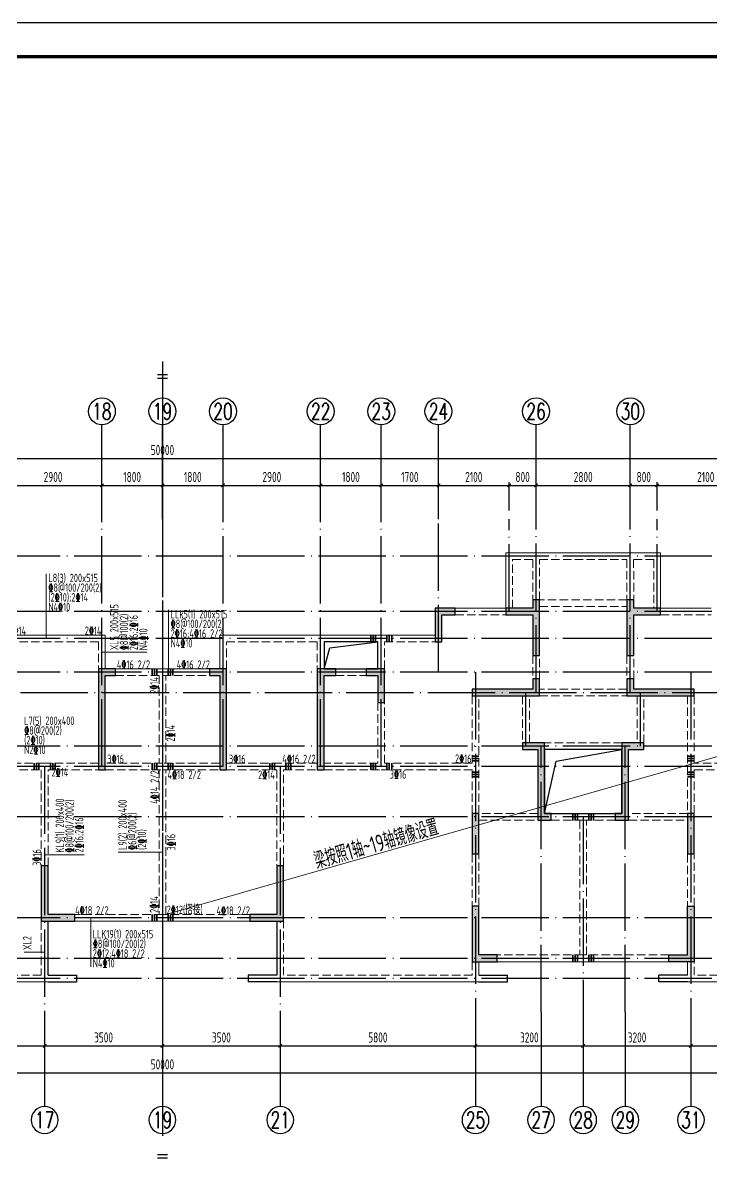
# Model space of a CAD drawing. Extents: x -1712635 to -854203, y -534641 to -21985.
# Drawn here: x -1111029 to -1090583, y -302136 to -268117 of the extents above; entities that cross this region are included whole.
import ezdxf
from ezdxf.enums import TextEntityAlignment as Align

# ---------------------------------------------------------------- set-up
doc = ezdxf.new("R2010")
doc.units = 0
doc.header["$LTSCALE"] = 1000
for name, pattern in [('CENTER', [8, 5, -1, 1, -1]), ('DASH', [0.35, 0.25, -0.1]), ('DOTE', [2.42, 2, -0.2, 0.02, -0.2])]:
    doc.linetypes.add(name, pattern=pattern)
doc.layers.get('0').update_dxf_attribs({"linetype": 'CONTINUOUS'})
doc.layers.get('Defpoints').update_dxf_attribs({"linetype": 'CONTINUOUS'})
for name, color, linetype in [('-TK', 7, 'CONTINUOUS'), ('A-AXIS', 1, 'CONTINUOUS'), ('A-DOTE', 10, 'DOTE'), ('AXIS_NUM', 7, 'CONTINUOUS'), ('BEAM_CON', 4, 'CONTINUOUS'), ('S-D洞口', 4, 'CONTINUOUS'), ('S-L主梁线', 4, 'DASH'), ('S-L梁编号', 6, 'CONTINUOUS'), ('S-L梁配筋', 7, 'CONTINUOUS'), ('S-Q墙填充', 252, 'CONTINUOUS'), ('S-Q墙实线', 6, 'CONTINUOUS'), ('S-Y一般标注', 3, 'CONTINUOUS'), ('THIN', 7, 'CONTINUOUS')]:
    doc.layers.add(name, color=color, linetype=linetype)
doc.layers.add('梁附加箍筋', color=1, linetype='CONTINUOUS', lineweight=35)
doc.styles.add('TSSD_Axis', font='complex.shx', dxfattribs={"width": 0.7, "bigfont": 'hztxt.shx'})
doc.styles.add('TSSD_DIMENSION', font='Tssdeng.shx', dxfattribs={"width": 0.7, "bigfont": 'tssdchn.shx'})
doc.styles.add('TSSD_REIN', font='tssdeng.shx', dxfattribs={"width": 0.7, "height": 300, "bigfont": 'tssdchn.shx'})
doc.dimstyles.new('TSSD_100_100', dxfattribs={"dimtxt": 300, "dimasz": 100, "dimexe": 100, "dimexo": 250, "dimgap": 100, "dimtad": 1, "dimdec": 0, "dimzin": 0, "dimdsep": 46, "dimtxsty": 'TSSD_DIMENSION', "dimblk": 'ARCHTICK', "dimcen": 0, "dimdle": 100, "dimclrt": 7, "dimadec": 0, "dimazin": 0, "dimtfac": 1, "dimtdec": 0, "dimtix": 1, "dimtmove": 2, "dimatfit": 3, "dimldrblk": 'ARCHTICK', "dimfxl": 0, "dimtolj": 1, "dimtzin": 0, "dimarcsym": 0})

# ---------------------------------------------------------------- blocks, each defined once
blk = doc.blocks.new('A1')
blk.add_lwpolyline([(0, 59400), (0, 0), (84100, 0), (84100, 59400)], close=True)
at = {"const_width": 100}
blk.add_lwpolyline([(2500, 58400), (2500, 1000), (83100, 1000), (83100, 58400)], close=True, dxfattribs=at)
blk = doc.blocks.new('ts_axno')
at = {"color": 0, "linetype": 'ByBlock', "lineweight": -2}
blk.add_circle((0, 0), 0.5, dxfattribs=at)
at = {"color": 0, "linetype": 'ByBlock', "lineweight": -2, "style": 'TSSD_Axis', "width": 0.7}
blk.add_attdef('A', text='', height=0.6, dxfattribs=at).set_placement((0, 0), align=Align.MIDDLE_CENTER)
blk = doc.blocks.new('_ArchTick')
at = {"color": 0, "const_width": 0.35}
blk.add_lwpolyline([(-0.5, -0.5), (0.5, 0.5)], dxfattribs=at)
blk = doc.blocks.new('*D126')
at = {"layer": 'Defpoints', "color": 0}
for p in [(27800, 19250), (24900, 18250), (27800, 18250)]:
    blk.add_point(p, dxfattribs=at)
at = {"layer": 'S-Y一般标注', "color": 0, "lineweight": -2}
for p, q in [((24800, 19250), (27900, 19250)), ((24900, 18500), (24900, 19350)), ((27800, 18500), (27800, 19350))]:
    blk.add_line(p, q, dxfattribs=at)
at = {"layer": 'S-Y一般标注', "color": 0, "lineweight": -2, "xscale": 100, "yscale": 100, "zscale": 100, "rotation": 180}
blk.add_blockref('_ArchTick', (24900, 19250), dxfattribs=at)
at = {"layer": 'S-Y一般标注', "color": 0, "lineweight": -2, "xscale": 100, "yscale": 100, "zscale": 100}
blk.add_blockref('_ArchTick', (27800, 19250), dxfattribs=at)
at = {"layer": 'S-Y一般标注', "color": 7, "insert": (26350, 19500), "char_height": 300, "attachment_point": 5, "style": 'TSSD_DIMENSION'}
blk.add_mtext('\\A1;2900', dxfattribs=at)
blk = doc.blocks.new('*D127')
at = {"layer": 'Defpoints', "color": 0}
for p in [(29600, 19250), (27800, 18250), (29600, 18250)]:
    blk.add_point(p, dxfattribs=at)
at = {"layer": 'S-Y一般标注', "color": 0, "lineweight": -2}
for p, q in [((27700, 19250), (29700, 19250)), ((27800, 18500), (27800, 19350)), ((29600, 18500), (29600, 19350))]:
    blk.add_line(p, q, dxfattribs=at)
at = {"layer": 'S-Y一般标注', "color": 0, "lineweight": -2, "xscale": 100, "yscale": 100, "zscale": 100, "rotation": 180}
blk.add_blockref('_ArchTick', (27800, 19250), dxfattribs=at)
at = {"layer": 'S-Y一般标注', "color": 0, "lineweight": -2, "xscale": 100, "yscale": 100, "zscale": 100}
blk.add_blockref('_ArchTick', (29600, 19250), dxfattribs=at)
at = {"layer": 'S-Y一般标注', "color": 7, "insert": (28700, 19500), "char_height": 300, "attachment_point": 5, "style": 'TSSD_DIMENSION'}
blk.add_mtext('\\A1;1800', dxfattribs=at)
blk = doc.blocks.new('*D128')
at = {"layer": 'Defpoints', "color": 0}
for p in [(31400, 19250), (29600, 18250), (31400, 18250)]:
    blk.add_point(p, dxfattribs=at)
at = {"layer": 'S-Y一般标注', "color": 0, "lineweight": -2}
for p, q in [((29500, 19250), (31500, 19250)), ((29600, 18500), (29600, 19350)), ((31400, 18500), (31400, 19350))]:
    blk.add_line(p, q, dxfattribs=at)
at = {"layer": 'S-Y一般标注', "color": 0, "lineweight": -2, "xscale": 100, "yscale": 100, "zscale": 100, "rotation": 180}
blk.add_blockref('_ArchTick', (29600, 19250), dxfattribs=at)
at = {"layer": 'S-Y一般标注', "color": 0, "lineweight": -2, "xscale": 100, "yscale": 100, "zscale": 100}
blk.add_blockref('_ArchTick', (31400, 19250), dxfattribs=at)
at = {"layer": 'S-Y一般标注', "color": 7, "insert": (30500, 19500), "char_height": 300, "attachment_point": 5, "style": 'TSSD_DIMENSION'}
blk.add_mtext('\\A1;1800', dxfattribs=at)
blk = doc.blocks.new('*D129')
at = {"layer": 'Defpoints', "color": 0}
for p in [(34300, 19250), (31400, 18250), (34300, 18250)]:
    blk.add_point(p, dxfattribs=at)
at = {"layer": 'S-Y一般标注', "color": 0, "lineweight": -2}
for p, q in [((31300, 19250), (34400, 19250)), ((31400, 18500), (31400, 19350)), ((34300, 18500), (34300, 19350))]:
    blk.add_line(p, q, dxfattribs=at)
at = {"layer": 'S-Y一般标注', "color": 0, "lineweight": -2, "xscale": 100, "yscale": 100, "zscale": 100, "rotation": 180}
blk.add_blockref('_ArchTick', (31400, 19250), dxfattribs=at)
at = {"layer": 'S-Y一般标注', "color": 0, "lineweight": -2, "xscale": 100, "yscale": 100, "zscale": 100}
blk.add_blockref('_ArchTick', (34300, 19250), dxfattribs=at)
at = {"layer": 'S-Y一般标注', "color": 7, "insert": (32850, 19500), "char_height": 300, "attachment_point": 5, "style": 'TSSD_DIMENSION'}
blk.add_mtext('\\A1;2900', dxfattribs=at)
blk = doc.blocks.new('*D130')
at = {"layer": 'Defpoints', "color": 0}
for p in [(36100, 19250), (34300, 18250), (36100, 18250)]:
    blk.add_point(p, dxfattribs=at)
at = {"layer": 'S-Y一般标注', "color": 0, "lineweight": -2}
for p, q in [((34200, 19250), (36200, 19250)), ((34300, 18500), (34300, 19350)), ((36100, 18500), (36100, 19350))]:
    blk.add_line(p, q, dxfattribs=at)
at = {"layer": 'S-Y一般标注', "color": 0, "lineweight": -2, "xscale": 100, "yscale": 100, "zscale": 100, "rotation": 180}
blk.add_blockref('_ArchTick', (34300, 19250), dxfattribs=at)
at = {"layer": 'S-Y一般标注', "color": 0, "lineweight": -2, "xscale": 100, "yscale": 100, "zscale": 100}
blk.add_blockref('_ArchTick', (36100, 19250), dxfattribs=at)
at = {"layer": 'S-Y一般标注', "color": 7, "insert": (35200, 19500), "char_height": 300, "attachment_point": 5, "style": 'TSSD_DIMENSION'}
blk.add_mtext('\\A1;1800', dxfattribs=at)
blk = doc.blocks.new('*D131')
at = {"layer": 'Defpoints', "color": 0}
for p in [(37800, 19250), (36100, 18250), (37800, 18250)]:
    blk.add_point(p, dxfattribs=at)
at = {"layer": 'S-Y一般标注', "color": 0, "lineweight": -2}
for p, q in [((36000, 19250), (37900, 19250)), ((36100, 18500), (36100, 19350)), ((37800, 18500), (37800, 19350))]:
    blk.add_line(p, q, dxfattribs=at)
at = {"layer": 'S-Y一般标注', "color": 0, "lineweight": -2, "xscale": 100, "yscale": 100, "zscale": 100, "rotation": 180}
blk.add_blockref('_ArchTick', (36100, 19250), dxfattribs=at)
at = {"layer": 'S-Y一般标注', "color": 0, "lineweight": -2, "xscale": 100, "yscale": 100, "zscale": 100}
blk.add_blockref('_ArchTick', (37800, 19250), dxfattribs=at)
at = {"layer": 'S-Y一般标注', "color": 7, "insert": (36950, 19500), "char_height": 300, "attachment_point": 5, "style": 'TSSD_DIMENSION'}
blk.add_mtext('\\A1;1700', dxfattribs=at)
blk = doc.blocks.new('*D132')
at = {"layer": 'Defpoints', "color": 0}
for p in [(40700, 19250), (39900, 18250), (40700, 18250)]:
    blk.add_point(p, dxfattribs=at)
at = {"layer": 'S-Y一般标注', "color": 0, "lineweight": -2}
for p, q in [((39800, 19250), (40800, 19250)), ((39900, 18500), (39900, 19350)), ((40700, 18500), (40700, 19350))]:
    blk.add_line(p, q, dxfattribs=at)
at = {"layer": 'S-Y一般标注', "color": 0, "lineweight": -2, "xscale": 100, "yscale": 100, "zscale": 100, "rotation": 180}
blk.add_blockref('_ArchTick', (39900, 19250), dxfattribs=at)
at = {"layer": 'S-Y一般标注', "color": 0, "lineweight": -2, "xscale": 100, "yscale": 100, "zscale": 100}
blk.add_blockref('_ArchTick', (40700, 19250), dxfattribs=at)
at = {"layer": 'S-Y一般标注', "color": 7, "insert": (40300, 19500), "char_height": 300, "attachment_point": 5, "style": 'TSSD_DIMENSION'}
blk.add_mtext('\\A1;800', dxfattribs=at)
blk = doc.blocks.new('*D133')
at = {"layer": 'Defpoints', "color": 0}
for p in [(43500, 19250), (40700, 18250), (43500, 18250)]:
    blk.add_point(p, dxfattribs=at)
at = {"layer": 'S-Y一般标注', "color": 0, "lineweight": -2}
for p, q in [((40600, 19250), (43600, 19250)), ((40700, 18500), (40700, 19350)), ((43500, 18500), (43500, 19350))]:
    blk.add_line(p, q, dxfattribs=at)
at = {"layer": 'S-Y一般标注', "color": 0, "lineweight": -2, "xscale": 100, "yscale": 100, "zscale": 100, "rotation": 180}
blk.add_blockref('_ArchTick', (40700, 19250), dxfattribs=at)
at = {"layer": 'S-Y一般标注', "color": 0, "lineweight": -2, "xscale": 100, "yscale": 100, "zscale": 100}
blk.add_blockref('_ArchTick', (43500, 19250), dxfattribs=at)
at = {"layer": 'S-Y一般标注', "color": 7, "insert": (42100, 19500), "char_height": 300, "attachment_point": 5, "style": 'TSSD_DIMENSION'}
blk.add_mtext('\\A1;2800', dxfattribs=at)
blk = doc.blocks.new('*D134')
at = {"layer": 'Defpoints', "color": 0}
for p in [(46400, 19250), (44300, 18250), (46400, 18250)]:
    blk.add_point(p, dxfattribs=at)
at = {"layer": 'S-Y一般标注', "color": 0, "lineweight": -2}
for p, q in [((44200, 19250), (46500, 19250)), ((44300, 18500), (44300, 19350)), ((46400, 18500), (46400, 19350))]:
    blk.add_line(p, q, dxfattribs=at)
at = {"layer": 'S-Y一般标注', "color": 0, "lineweight": -2, "xscale": 100, "yscale": 100, "zscale": 100, "rotation": 180}
blk.add_blockref('_ArchTick', (44300, 19250), dxfattribs=at)
at = {"layer": 'S-Y一般标注', "color": 0, "lineweight": -2, "xscale": 100, "yscale": 100, "zscale": 100}
blk.add_blockref('_ArchTick', (46400, 19250), dxfattribs=at)
at = {"layer": 'S-Y一般标注', "color": 7, "insert": (45742, 19500), "char_height": 300, "attachment_point": 5, "style": 'TSSD_DIMENSION'}
blk.add_mtext('\\A1;2100', dxfattribs=at)
blk = doc.blocks.new('*D139')
at = {"layer": 'Defpoints', "color": 0}
for p in [(54600, 20050), (4600, 18250), (54600, 18250)]:
    blk.add_point(p, dxfattribs=at)
at = {"layer": 'S-Y一般标注', "color": 0, "lineweight": -2}
for p, q in [((4600, 18500), (4600, 20150)), ((54600, 18500), (54600, 20150)), ((4500, 20050), (54700, 20050))]:
    blk.add_line(p, q, dxfattribs=at)
at = {"layer": 'S-Y一般标注', "color": 0, "lineweight": -2, "xscale": 100, "yscale": 100, "zscale": 100, "rotation": 180}
blk.add_blockref('_ArchTick', (4600, 20050), dxfattribs=at)
at = {"layer": 'S-Y一般标注', "color": 0, "lineweight": -2, "xscale": 100, "yscale": 100, "zscale": 100}
blk.add_blockref('_ArchTick', (54600, 20050), dxfattribs=at)
at = {"layer": 'S-Y一般标注', "color": 7, "insert": (29600, 20300), "char_height": 300, "attachment_point": 5, "style": 'TSSD_DIMENSION'}
blk.add_mtext('\\A1;50000', dxfattribs=at)
blk = doc.blocks.new('*D152')
at = {"layer": 'Defpoints', "color": 0}
for p in [(39900, 19250), (37800, 18250), (39900, 18250)]:
    blk.add_point(p, dxfattribs=at)
at = {"layer": 'S-Y一般标注', "color": 0, "lineweight": -2}
for p, q in [((37700, 19250), (40000, 19250)), ((37800, 18500), (37800, 19350)), ((39900, 18500), (39900, 19350))]:
    blk.add_line(p, q, dxfattribs=at)
at = {"layer": 'S-Y一般标注', "color": 0, "lineweight": -2, "xscale": 100, "yscale": 100, "zscale": 100, "rotation": 180}
blk.add_blockref('_ArchTick', (37800, 19250), dxfattribs=at)
at = {"layer": 'S-Y一般标注', "color": 0, "lineweight": -2, "xscale": 100, "yscale": 100, "zscale": 100}
blk.add_blockref('_ArchTick', (39900, 19250), dxfattribs=at)
at = {"layer": 'S-Y一般标注', "color": 7, "insert": (38850, 19500), "char_height": 300, "attachment_point": 5, "style": 'TSSD_DIMENSION'}
blk.add_mtext('\\A1;2100', dxfattribs=at)
blk = doc.blocks.new('*D153')
at = {"layer": 'Defpoints', "color": 0}
for p in [(44300, 19250), (43500, 18250), (44300, 18250)]:
    blk.add_point(p, dxfattribs=at)
at = {"layer": 'S-Y一般标注', "color": 0, "lineweight": -2}
for p, q in [((43400, 19250), (44400, 19250)), ((43500, 18500), (43500, 19350)), ((44300, 18500), (44300, 19350))]:
    blk.add_line(p, q, dxfattribs=at)
at = {"layer": 'S-Y一般标注', "color": 0, "lineweight": -2, "xscale": 100, "yscale": 100, "zscale": 100, "rotation": 180}
blk.add_blockref('_ArchTick', (43500, 19250), dxfattribs=at)
at = {"layer": 'S-Y一般标注', "color": 0, "lineweight": -2, "xscale": 100, "yscale": 100, "zscale": 100}
blk.add_blockref('_ArchTick', (44300, 19250), dxfattribs=at)
at = {"layer": 'S-Y一般标注', "color": 7, "insert": (43900, 19500), "char_height": 300, "attachment_point": 5, "style": 'TSSD_DIMENSION'}
blk.add_mtext('\\A1;800', dxfattribs=at)
blk = doc.blocks.new('*D156')
at = {"layer": 'Defpoints', "color": 0}
for p in [(20300, 3600), (26100, 3600), (26100, 2600)]:
    blk.add_point(p, dxfattribs=at)
at = {"layer": 'S-Y一般标注', "color": 0, "lineweight": -2}
for p, q in [((20300, 3350), (20300, 2500)), ((26100, 3350), (26100, 2500)), ((20200, 2600), (26200, 2600))]:
    blk.add_line(p, q, dxfattribs=at)
at = {"layer": 'S-Y一般标注', "color": 0, "lineweight": -2, "xscale": 100, "yscale": 100, "zscale": 100, "rotation": 180}
blk.add_blockref('_ArchTick', (20300, 2600), dxfattribs=at)
at = {"layer": 'S-Y一般标注', "color": 0, "lineweight": -2, "xscale": 100, "yscale": 100, "zscale": 100}
blk.add_blockref('_ArchTick', (26100, 2600), dxfattribs=at)
at = {"layer": 'S-Y一般标注', "color": 7, "insert": (23200, 2850), "char_height": 300, "attachment_point": 5, "style": 'TSSD_DIMENSION'}
blk.add_mtext('\\A1;5800', dxfattribs=at)
blk = doc.blocks.new('*D157')
at = {"layer": 'Defpoints', "color": 0}
for p in [(26100, 3600), (29600, 3600), (29600, 2600)]:
    blk.add_point(p, dxfattribs=at)
at = {"layer": 'S-Y一般标注', "color": 0, "lineweight": -2}
for p, q in [((26100, 3350), (26100, 2500)), ((29600, 3350), (29600, 2500)), ((26000, 2600), (29700, 2600))]:
    blk.add_line(p, q, dxfattribs=at)
at = {"layer": 'S-Y一般标注', "color": 0, "lineweight": -2, "xscale": 100, "yscale": 100, "zscale": 100, "rotation": 180}
blk.add_blockref('_ArchTick', (26100, 2600), dxfattribs=at)
at = {"layer": 'S-Y一般标注', "color": 0, "lineweight": -2, "xscale": 100, "yscale": 100, "zscale": 100}
blk.add_blockref('_ArchTick', (29600, 2600), dxfattribs=at)
at = {"layer": 'S-Y一般标注', "color": 7, "insert": (27850, 2850), "char_height": 300, "attachment_point": 5, "style": 'TSSD_DIMENSION'}
blk.add_mtext('\\A1;3500', dxfattribs=at)
blk = doc.blocks.new('*D158')
at = {"layer": 'Defpoints', "color": 0}
for p in [(33100, 3600), (38900, 3600), (38900, 2600)]:
    blk.add_point(p, dxfattribs=at)
at = {"layer": 'S-Y一般标注', "color": 0, "lineweight": -2}
for p, q in [((33100, 3350), (33100, 2500)), ((38900, 3350), (38900, 2500)), ((33000, 2600), (39000, 2600))]:
    blk.add_line(p, q, dxfattribs=at)
at = {"layer": 'S-Y一般标注', "color": 0, "lineweight": -2, "xscale": 100, "yscale": 100, "zscale": 100, "rotation": 180}
blk.add_blockref('_ArchTick', (33100, 2600), dxfattribs=at)
at = {"layer": 'S-Y一般标注', "color": 0, "lineweight": -2, "xscale": 100, "yscale": 100, "zscale": 100}
blk.add_blockref('_ArchTick', (38900, 2600), dxfattribs=at)
at = {"layer": 'S-Y一般标注', "color": 7, "insert": (36000, 2850), "char_height": 300, "attachment_point": 5, "style": 'TSSD_DIMENSION'}
blk.add_mtext('\\A1;5800', dxfattribs=at)
blk = doc.blocks.new('*D159')
at = {"layer": 'Defpoints', "color": 0}
for p in [(42100, 3600), (45300, 3600), (45300, 2600)]:
    blk.add_point(p, dxfattribs=at)
at = {"layer": 'S-Y一般标注', "color": 0, "lineweight": -2}
for p, q in [((42100, 3350), (42100, 2500)), ((45300, 3350), (45300, 2500)), ((42000, 2600), (45400, 2600))]:
    blk.add_line(p, q, dxfattribs=at)
at = {"layer": 'S-Y一般标注', "color": 0, "lineweight": -2, "xscale": 100, "yscale": 100, "zscale": 100, "rotation": 180}
blk.add_blockref('_ArchTick', (42100, 2600), dxfattribs=at)
at = {"layer": 'S-Y一般标注', "color": 0, "lineweight": -2, "xscale": 100, "yscale": 100, "zscale": 100}
blk.add_blockref('_ArchTick', (45300, 2600), dxfattribs=at)
at = {"layer": 'S-Y一般标注', "color": 7, "insert": (43700, 2850), "char_height": 300, "attachment_point": 5, "style": 'TSSD_DIMENSION'}
blk.add_mtext('\\A1;3200', dxfattribs=at)
blk = doc.blocks.new('*D160')
at = {"layer": 'Defpoints', "color": 0}
for p in [(45300, 3600), (51100, 3600), (51100, 2600)]:
    blk.add_point(p, dxfattribs=at)
at = {"layer": 'S-Y一般标注', "color": 0, "lineweight": -2}
for p, q in [((45300, 3350), (45300, 2500)), ((51100, 3350), (51100, 2500)), ((45200, 2600), (51200, 2600))]:
    blk.add_line(p, q, dxfattribs=at)
at = {"layer": 'S-Y一般标注', "color": 0, "lineweight": -2, "xscale": 100, "yscale": 100, "zscale": 100, "rotation": 180}
blk.add_blockref('_ArchTick', (45300, 2600), dxfattribs=at)
at = {"layer": 'S-Y一般标注', "color": 0, "lineweight": -2, "xscale": 100, "yscale": 100, "zscale": 100}
blk.add_blockref('_ArchTick', (51100, 2600), dxfattribs=at)
at = {"layer": 'S-Y一般标注', "color": 7, "insert": (48200, 2850), "char_height": 300, "attachment_point": 5, "style": 'TSSD_DIMENSION'}
blk.add_mtext('\\A1;5800', dxfattribs=at)
blk = doc.blocks.new('*D162')
at = {"layer": 'Defpoints', "color": 0}
for p in [(4600, 3600), (54600, 3600), (54600, 1800)]:
    blk.add_point(p, dxfattribs=at)
at = {"layer": 'S-Y一般标注', "color": 0, "lineweight": -2}
for p, q in [((4600, 3350), (4600, 1700)), ((54600, 3350), (54600, 1700)), ((4500, 1800), (54700, 1800))]:
    blk.add_line(p, q, dxfattribs=at)
at = {"layer": 'S-Y一般标注', "color": 0, "lineweight": -2, "xscale": 100, "yscale": 100, "zscale": 100, "rotation": 180}
blk.add_blockref('_ArchTick', (4600, 1800), dxfattribs=at)
at = {"layer": 'S-Y一般标注', "color": 0, "lineweight": -2, "xscale": 100, "yscale": 100, "zscale": 100}
blk.add_blockref('_ArchTick', (54600, 1800), dxfattribs=at)
at = {"layer": 'S-Y一般标注', "color": 7, "insert": (29600, 2050), "char_height": 300, "attachment_point": 5, "style": 'TSSD_DIMENSION'}
blk.add_mtext('\\A1;50000', dxfattribs=at)
blk = doc.blocks.new('*D165')
at = {"layer": 'Defpoints', "color": 0}
for p in [(29600, 3600), (33100, 3600), (33100, 2600)]:
    blk.add_point(p, dxfattribs=at)
at = {"layer": 'S-Y一般标注', "color": 0, "lineweight": -2}
for p, q in [((29600, 3350), (29600, 2500)), ((33100, 3350), (33100, 2500)), ((29500, 2600), (33200, 2600))]:
    blk.add_line(p, q, dxfattribs=at)
at = {"layer": 'S-Y一般标注', "color": 0, "lineweight": -2, "xscale": 100, "yscale": 100, "zscale": 100, "rotation": 180}
blk.add_blockref('_ArchTick', (29600, 2600), dxfattribs=at)
at = {"layer": 'S-Y一般标注', "color": 0, "lineweight": -2, "xscale": 100, "yscale": 100, "zscale": 100}
blk.add_blockref('_ArchTick', (33100, 2600), dxfattribs=at)
at = {"layer": 'S-Y一般标注', "color": 7, "insert": (31350, 2850), "char_height": 300, "attachment_point": 5, "style": 'TSSD_DIMENSION'}
blk.add_mtext('\\A1;3500', dxfattribs=at)
blk = doc.blocks.new('*D166')
at = {"layer": 'Defpoints', "color": 0}
for p in [(38900, 3600), (42100, 3600), (42100, 2600)]:
    blk.add_point(p, dxfattribs=at)
at = {"layer": 'S-Y一般标注', "color": 0, "lineweight": -2}
for p, q in [((38900, 3350), (38900, 2500)), ((42100, 3350), (42100, 2500)), ((38800, 2600), (42200, 2600))]:
    blk.add_line(p, q, dxfattribs=at)
at = {"layer": 'S-Y一般标注', "color": 0, "lineweight": -2, "xscale": 100, "yscale": 100, "zscale": 100, "rotation": 180}
blk.add_blockref('_ArchTick', (38900, 2600), dxfattribs=at)
at = {"layer": 'S-Y一般标注', "color": 0, "lineweight": -2, "xscale": 100, "yscale": 100, "zscale": 100}
blk.add_blockref('_ArchTick', (42100, 2600), dxfattribs=at)
at = {"layer": 'S-Y一般标注', "color": 7, "insert": (40500, 2850), "char_height": 300, "attachment_point": 5, "style": 'TSSD_DIMENSION'}
blk.add_mtext('\\A1;3200', dxfattribs=at)
blk = doc.blocks.new('20210807.15312446')
at = {"layer": 'S-Q墙填充'}
h = blk.add_hatch(color=252, dxfattribs=at)
h.dxf.hatch_style = 1
h.paths.add_polyline_path([(97216, 67840), (97216, 68190), (97016, 68190), (97016, 67940), (96216, 67940), (96216, 67740), (97016, 67740), (97016, 66540), (97216, 66540)])
h = blk.add_hatch(color=252, dxfattribs=at)
h.dxf.hatch_style = 1
h.paths.add_polyline_path([(99816, 67840), (99816, 66540), (100016, 66540), (100016, 67740), (100815, 67740), (100815, 67940), (100016, 67940), (100016, 68190), (99816, 68190)])
h = blk.add_hatch(color=252, dxfattribs=at)
h.dxf.hatch_style = 1
h.paths.add_polyline_path([(94316, 67740), (94716, 67740), (94716, 67940), (94116, 67940), (94116, 66940), (94316, 66940)])
h = blk.add_hatch(color=252, dxfattribs=at)
h.dxf.hatch_style = 1
h.paths.add_polyline_path([(84116, 66140), (84116, 63140), (84316, 63140), (84316, 65940), (84616, 65940), (84616, 66140)])
h = blk.add_hatch(color=252, dxfattribs=at)
h.dxf.hatch_style = 1
h.paths.add_polyline_path([(87916, 66140), (87416, 66140), (87416, 65940), (87716, 65940), (87716, 63140), (87916, 63140)])
h = blk.add_hatch(color=252, dxfattribs=at)
h.dxf.hatch_style = 1
h.paths.add_polyline_path([(90616, 66140), (90616, 63140), (90816, 63140), (90816, 65940), (91166, 65940), (91166, 66140)])
h = blk.add_hatch(color=252, dxfattribs=at)
h.dxf.hatch_style = 1
h.paths.add_polyline_path([(92416, 65940), (92416, 65140), (92616, 65140), (92616, 66140), (92066, 66140), (92066, 65940)])
h = blk.add_hatch(color=252, dxfattribs=at)
h.dxf.hatch_style = 1
h.paths.add_polyline_path([(95216, 65340), (96816, 65340), (97216, 65340), (97216, 65840), (97016, 65840), (97016, 65540), (96816, 65540), (95216, 65540)])
h = blk.add_hatch(color=252, dxfattribs=at)
h.dxf.hatch_style = 1
h.paths.add_polyline_path([(100016, 65540), (100016, 65840), (99816, 65840), (99816, 65340), (100216, 65340), (101816, 65340), (101816, 65540), (100216, 65540)])
h = blk.add_hatch(color=252, dxfattribs=at)
h.dxf.hatch_style = 1
h.paths.add_polyline_path([(97166, 63740), (97166, 61640), (97566, 61640), (97566, 61840), (97366, 61840), (97366, 63940), (96716, 63940), (96716, 63740)])
h = blk.add_hatch(color=252, dxfattribs=at)
h.dxf.hatch_style = 1
h.paths.add_polyline_path([(99666, 61840), (99466, 61840), (99466, 61640), (99866, 61640), (99866, 63740), (100316, 63740), (100316, 63940), (99666, 63940)])
h = blk.add_hatch(color=252, dxfattribs=at)
h.dxf.hatch_style = 1
h.paths.add_polyline_path([(95416, 60640), (95416, 61840), (95216, 61840), (95216, 60640)])
h = blk.add_hatch(color=252, dxfattribs=at)
h.dxf.hatch_style = 1
h.paths.add_polyline_path([(101816, 60640), (101816, 61840), (101616, 61840), (101616, 60640)])
h = blk.add_hatch(color=252, dxfattribs=at)
h.dxf.hatch_style = 1
h.paths.add_polyline_path([(82416, 58640), (83316, 58640), (83416, 58640), (83416, 58840), (83316, 58840), (82616, 58840), (82616, 60290), (82416, 60290)])
h = blk.add_hatch(color=252, dxfattribs=at)
h.dxf.hatch_style = 1
h.paths.add_polyline_path([(88716, 58840), (88616, 58840), (88616, 58640), (88716, 58640), (89616, 58640), (89616, 60290), (89416, 60290), (89416, 58840)])
h = blk.add_hatch(color=252, dxfattribs=at)
h.dxf.hatch_style = 1
h.paths.add_polyline_path([(95213, 57440), (95963, 57440), (95963, 57640), (95413, 57640), (95413, 59090), (95213, 59090)])
h = blk.add_hatch(color=252, dxfattribs=at)
h.dxf.hatch_style = 1
h.paths.add_polyline_path([(101813, 57440), (101063, 57440), (101063, 57640), (101613, 57640), (101613, 58740), (101613, 59090), (101813, 59090), (101813, 58740)])
at = {"layer": 'BEAM_CON'}
for p, q in [((82616, 57040), (82616, 58640)), ((89416, 58640), (89416, 57040)), ((82616, 57040), (83466, 57040)), ((82616, 56840), (83466, 56840)), ((83466, 57040), (83466, 56840)), ((88566, 57040), (88566, 56840)), ((89416, 57040), (88566, 57040)), ((89416, 56840), (88566, 56840)), ((95416, 57040), (96266, 57040)), ((95416, 56840), (96266, 56840)), ((96266, 56840), (96266, 57040)), ((101616, 57040), (100766, 57040)), ((100766, 56840), (100766, 57040)), ((101616, 56840), (100766, 56840))]:
    blk.add_line(p, q, dxfattribs=at)
at = {"layer": 'S-D洞口', "color": 5}
for points in [[(90816, 66140), (92416, 66140), (92416, 66940), (90816, 66940), (90816, 66140), (90993, 66762), (92416, 66940)], [(97366, 61840), (99666, 61840), (99666, 63740), (97366, 63740), (97366, 61840), (97712, 63393), (99666, 63740)]]:
    blk.add_lwpolyline(points, dxfattribs=at)
at = {"layer": 'S-L主梁线', "linetype": 'ByBlock', "lineweight": 18}
for p, q in [((96216, 69590), (96216, 67940)), ((97116, 69590), (96216, 69590)), ((99916, 69590), (97116, 69590)), ((100816, 69590), (99916, 69590)), ((100816, 67940), (100816, 69590)), ((96216, 67940), (94716, 67940)), ((102316, 67940), (100816, 67940)), ((84316, 67140), (81316, 67140)), ((84316, 66140), (84316, 67140)), ((87716, 67140), (87716, 66140)), ((90716, 67140), (87716, 67140)), ((92516, 67140), (90716, 67140)), ((94116, 67140), (92516, 67140)), ((90816, 66940), (92416, 66940)), ((90816, 66140), (90816, 66940)), ((92416, 66940), (92416, 66140)), ((86016, 66140), (84616, 66140)), ((87416, 66140), (86016, 66140)), ((92066, 66140), (91166, 66140)), ((97366, 63740), (99666, 63740)), ((98516, 61840), (97566, 61840)), ((99466, 61840), (98516, 61840)), ((83416, 58640), (86016, 58640)), ((86016, 58640), (88616, 58640)), ((95416, 57040), (95416, 57440)), ((95963, 57440), (98516, 57440)), ((98516, 57440), (101063, 57440)), ((101616, 57440), (101616, 57040)), ((76616, 56840), (82616, 56840)), ((89416, 56840), (95416, 56840)), ((101616, 56840), (107616, 56840))]:
    blk.add_line(p, q, dxfattribs=at)
at = {"layer": 'S-L主梁线', "linetype": 'DASH', "lineweight": 18}
for p, q in [((96416, 69390), (97016, 69390)), ((96416, 67940), (96416, 69390)), ((97016, 69390), (97016, 68190)), ((97216, 69390), (99816, 69390)), ((97216, 68190), (97216, 69390)), ((99816, 69390), (99816, 68190)), ((100015, 69390), (100016, 68190)), ((100016, 69390), (100616, 69390)), ((100616, 69390), (100616, 67940)), ((99815, 68190), (97216, 68190)), ((94716, 67740), (96216, 67740)), ((97216, 67990), (99816, 67990)), ((100816, 67740), (102316, 67740)), ((81416, 66940), (84116, 66940)), ((84116, 66940), (84116, 66140)), ((87916, 66940), (90616, 66940)), ((87916, 66140), (87916, 66940)), ((90616, 66940), (90616, 66140)), ((92616, 66940), (94116, 66940)), ((92616, 66140), (92616, 66940)), ((97016, 66540), (97016, 65840)), ((97216, 65840), (97216, 66540)), ((99816, 66540), (99816, 65840)), ((100016, 65840), (100016, 66540)), ((84616, 65940), (86016, 65940)), ((85916, 65940), (85916, 63340)), ((86016, 65940), (87416, 65940)), ((86116, 63340), (86116, 65940)), ((91166, 65940), (92066, 65940)), ((95216, 65340), (95216, 63340)), ((95416, 63240), (95416, 65340)), ((96716, 65340), (96716, 63940)), ((96916, 63940), (96916, 65340)), ((99816, 65540), (97216, 65540)), ((97216, 65340), (99816, 65340)), ((100116, 65340), (100116, 63940)), ((100316, 63940), (100316, 65340)), ((101616, 65340), (101616, 63240)), ((101816, 63340), (101816, 65340)), ((92416, 65140), (92416, 63340)), ((92616, 63340), (92616, 65140)), ((99666, 63940), (97366, 63940)), ((82516, 63340), (81416, 63340)), ((84116, 63340), (82516, 63340)), ((86016, 63340), (84316, 63340)), ((87716, 63340), (86016, 63340)), ((89516, 63340), (87916, 63340)), ((90616, 63340), (89516, 63340)), ((92416, 63340), (90816, 63340)), ((95216, 63340), (92616, 63340)), ((104416, 63340), (101816, 63340)), ((81416, 63140), (82416, 63140)), ((82416, 63140), (82416, 60290)), ((82616, 63140), (84116, 63140)), ((82616, 60290), (82616, 63140)), ((84316, 63140), (86016, 63140)), ((85916, 63140), (85916, 58840)), ((86016, 63140), (87716, 63140)), ((86116, 58840), (86116, 63140)), ((87916, 63140), (89416, 63140)), ((89416, 63140), (89416, 60290)), ((89616, 63140), (90616, 63140)), ((89616, 60290), (89616, 63140)), ((90816, 63140), (92516, 63140)), ((92516, 63140), (95216, 63140)), ((95216, 63140), (95216, 61840)), ((95416, 61840), (95416, 63240)), ((101616, 63240), (101616, 61840)), ((101816, 63140), (104516, 63140)), ((101816, 61840), (101816, 63140)), ((97166, 61840), (95416, 61840)), ((95416, 61640), (97166, 61640)), ((97566, 61640), (98516, 61640)), ((98416, 61640), (98416, 57640)), ((98516, 61640), (99466, 61640)), ((98616, 57640), (98616, 61640)), ((101616, 61840), (99866, 61840)), ((99866, 61640), (101616, 61640)), ((95216, 60640), (95216, 59090)), ((95416, 59090), (95416, 60640)), ((101616, 60640), (101616, 59090)), ((101816, 59090), (101816, 60640)), ((82416, 58640), (82416, 57040)), ((86016, 58840), (83416, 58840)), ((88616, 58840), (86016, 58840)), ((89616, 57040), (89616, 58640)), ((98516, 57640), (95963, 57640)), ((101063, 57640), (98516, 57640)), ((95216, 57440), (95216, 57040)), ((101816, 57040), (101816, 57440)), ((82416, 57040), (76816, 57040)), ((95216, 57040), (89616, 57040)), ((107416, 57040), (101816, 57040))]:
    blk.add_line(p, q, dxfattribs=at)
at = {"layer": 'S-Q墙实线'}
blk.add_lwpolyline([(97216, 67840), (97216, 68190), (97016, 68190), (97016, 67940), (96216, 67940), (96216, 67740), (97016, 67740), (97016, 66540), (97216, 66540), (97216, 67840)], dxfattribs=at)
for points in [[(99816, 67840), (99816, 66540), (100016, 66540), (100016, 67740), (100815, 67740), (100815, 67940), (100016, 67940), (100016, 68190), (99816, 68190)], [(94316, 67740), (94716, 67740), (94716, 67940), (94116, 67940), (94116, 66940), (94316, 66940)], [(84116, 66140), (84116, 63140), (84316, 63140), (84316, 65940), (84616, 65940), (84616, 66140)], [(87916, 66140), (87416, 66140), (87416, 65940), (87716, 65940), (87716, 63140), (87916, 63140)], [(90616, 66140), (90616, 63140), (90816, 63140), (90816, 65940), (91166, 65940), (91166, 66140)], [(92416, 65940), (92416, 65140), (92616, 65140), (92616, 66140), (92066, 66140), (92066, 65940)], [(95216, 65340), (96816, 65340), (97216, 65340), (97216, 65840), (97016, 65840), (97016, 65540), (96816, 65540), (95216, 65540)], [(100016, 65540), (100016, 65840), (99816, 65840), (99816, 65340), (100216, 65340), (101816, 65340), (101816, 65540), (100216, 65540)], [(97166, 63740), (97166, 61640), (97566, 61640), (97566, 61840), (97366, 61840), (97366, 63940), (96716, 63940), (96716, 63740)], [(99666, 61840), (99466, 61840), (99466, 61640), (99866, 61640), (99866, 63740), (100316, 63740), (100316, 63940), (99666, 63940)], [(95416, 60640), (95416, 61840), (95216, 61840), (95216, 60640)], [(101816, 60640), (101816, 61840), (101616, 61840), (101616, 60640)], [(82416, 58640), (83316, 58640), (83416, 58640), (83416, 58840), (83316, 58840), (82616, 58840), (82616, 60290), (82416, 60290)], [(88716, 58840), (88616, 58840), (88616, 58640), (88716, 58640), (89616, 58640), (89616, 60290), (89416, 60290), (89416, 58840)], [(95213, 57440), (95963, 57440), (95963, 57640), (95413, 57640), (95413, 59090), (95213, 59090)], [(101813, 57440), (101063, 57440), (101063, 57640), (101613, 57640), (101613, 58740), (101613, 59090), (101813, 59090), (101813, 58740)]]:
    blk.add_lwpolyline(points, close=True, dxfattribs=at)
blk = doc.blocks.new('20210726.16395156')
at = {"layer": 'A-AXIS'}
for p, q in [((27800, 18249.9), (27800, 21049.9)), ((29600, 18249.9), (29600, 21049.9)), ((31400, 18249.9), (31400, 21049.9)), ((34300, 18249.9), (34300, 21049.9)), ((36100, 18249.9), (36100, 21049.9)), ((37800, 18249.9), (37800, 21049.9)), ((40700, 18249.9), (40700, 21049.9)), ((43500, 18249.9), (43500, 21049.9)), ((26100, 3600), (26100, 800)), ((29600, 3600), (29600, 800)), ((33100, 3600), (33100, 800)), ((38900, 3600.1), (38900, 800.1)), ((40850, 3600.2), (40850, 800.2)), ((42100, 3600), (42100, 800)), ((43350, 3600.3), (43350, 800.3)), ((45300, 3600), (45300, 800))]:
    blk.add_line(p, q, dxfattribs=at)
at = {"layer": 'A-DOTE'}
for p, q in [((27800, 10900), (27800, 18249.9)), ((29600, 18249.9), (29600, 3600)), ((31400, 10900), (31400, 18249.9)), ((34300, 10900), (34300, 18249.9)), ((36100, 10900), (36100, 18249.9)), ((37800, 13700), (37800, 18249.9)), ((39900, 15500), (39900, 18249.9)), ((40700, 13100.3), (40700, 18249.9)), ((43500, 13100.3), (43500, 18249.9)), ((44300, 15500), (44300, 18249.9)), ((55600, 17150), (3600, 17150)), ((55600, 15500), (3600, 15500)), ((55600, 14700), (3600, 14700)), ((55600, 13700), (3600, 13700)), ((38900.2, 13700), (38900, 3600)), ((45299.8, 13700), (45300, 3600)), ((3600, 13100.3), (55600, 13100.3)), ((40400, 11500), (40400, 13100)), ((43800, 11500), (43800, 13100)), ((55600, 11500), (3600, 11500)), ((40850, 3600.2), (40850, 11500)), ((43350, 3600.2), (43350, 11500)), ((55600, 10900), (3600, 10900)), ((26100, 10900), (26100, 3600)), ((33100, 10900), (33100, 3600)), ((55600, 9400), (3600, 9400)), ((42100, 9400), (42100, 3600)), ((55600, 6400), (3600, 6400)), ((55600, 5200), (3600, 5200)), ((55600, 4600), (3600, 4600))]:
    blk.add_line(p, q, dxfattribs=at)
at = {"layer": 'A-AXIS'}
ref = blk.add_blockref('ts_axno', (27800, 21449.9), dxfattribs=dict(at, xscale=800, yscale=800, zscale=800))
ref.add_attrib('11', '18', dxfattribs={"layer": 'AXIS_NUM', "height": 480, "style": 'TSSD_Axis', "width": 0.7}).set_placement((27800, 21449.9), align=Align.MIDDLE_CENTER)
ref = blk.add_blockref('ts_axno', (29600, 21449.9), dxfattribs=dict(at, xscale=800, yscale=800, zscale=800))
ref.add_attrib('12', '19', dxfattribs={"layer": 'AXIS_NUM', "height": 480, "style": 'TSSD_Axis', "width": 0.7}).set_placement((29600, 21449.9), align=Align.MIDDLE_CENTER)
ref = blk.add_blockref('ts_axno', (31400, 21449.9), dxfattribs=dict(at, xscale=800, yscale=800, zscale=800))
ref.add_attrib('13', '20', dxfattribs={"layer": 'AXIS_NUM', "height": 480, "style": 'TSSD_Axis', "width": 0.7}).set_placement((31400, 21449.9), align=Align.MIDDLE_CENTER)
ref = blk.add_blockref('ts_axno', (34300, 21449.9), dxfattribs=dict(at, xscale=800, yscale=800, zscale=800))
ref.add_attrib('14', '22', dxfattribs={"layer": 'AXIS_NUM', "height": 480, "style": 'TSSD_Axis', "width": 0.7}).set_placement((34300, 21449.9), align=Align.MIDDLE_CENTER)
ref = blk.add_blockref('ts_axno', (36100, 21449.9), dxfattribs=dict(at, xscale=800, yscale=800, zscale=800))
ref.add_attrib('15', '23', dxfattribs={"layer": 'AXIS_NUM', "height": 480, "style": 'TSSD_Axis', "width": 0.7}).set_placement((36100, 21449.9), align=Align.MIDDLE_CENTER)
ref = blk.add_blockref('ts_axno', (37800, 21449.9), dxfattribs=dict(at, xscale=800, yscale=800, zscale=800))
ref.add_attrib('16', '24', dxfattribs={"layer": 'AXIS_NUM', "height": 480, "style": 'TSSD_Axis', "width": 0.7}).set_placement((37800, 21449.9), align=Align.MIDDLE_CENTER)
ref = blk.add_blockref('ts_axno', (40700, 21449.9), dxfattribs=dict(at, xscale=800, yscale=800, zscale=800))
ref.add_attrib('17', '26', dxfattribs={"layer": 'AXIS_NUM', "height": 480, "style": 'TSSD_Axis', "width": 0.7}).set_placement((40700, 21449.9), align=Align.MIDDLE_CENTER)
ref = blk.add_blockref('ts_axno', (43500, 21449.9), dxfattribs=dict(at, xscale=800, yscale=800, zscale=800))
ref.add_attrib('18', '30', dxfattribs={"layer": 'AXIS_NUM', "height": 480, "style": 'TSSD_Axis', "width": 0.7}).set_placement((43500, 21449.9), align=Align.MIDDLE_CENTER)
ref = blk.add_blockref('ts_axno', (26100, 400), dxfattribs=dict(at, xscale=-800, yscale=800, zscale=800, rotation=180))
ref.add_attrib('10', '17', dxfattribs={"layer": 'AXIS_NUM', "height": 480, "style": 'TSSD_Axis', "width": 0.7}).set_placement((26100, 400), align=Align.MIDDLE_CENTER)
ref = blk.add_blockref('ts_axno', (29600, 400), dxfattribs=dict(at, xscale=-800, yscale=800, zscale=800, rotation=180))
ref.add_attrib('13', '19', dxfattribs={"layer": 'AXIS_NUM', "height": 480, "style": 'TSSD_Axis', "width": 0.7}).set_placement((29600, 400), align=Align.MIDDLE_CENTER)
ref = blk.add_blockref('ts_axno', (33100, 400), dxfattribs=dict(at, xscale=-800, yscale=800, zscale=800, rotation=180))
ref.add_attrib('13', '21', dxfattribs={"layer": 'AXIS_NUM', "height": 480, "style": 'TSSD_Axis', "width": 0.7}).set_placement((33100, 400), align=Align.MIDDLE_CENTER)
ref = blk.add_blockref('ts_axno', (38900, 400.1), dxfattribs=dict(at, xscale=-800, yscale=800, zscale=800, rotation=180))
ref.add_attrib('17', '25', dxfattribs={"layer": 'AXIS_NUM', "height": 480, "style": 'TSSD_Axis', "width": 0.7}).set_placement((38900, 400.1), align=Align.MIDDLE_CENTER)
ref = blk.add_blockref('ts_axno', (40850, 400.2), dxfattribs=dict(at, xscale=-800, yscale=800, zscale=800, rotation=180))
ref.add_attrib('5', '27', dxfattribs={"layer": 'AXIS_NUM', "height": 480, "style": 'TSSD_Axis', "width": 0.7}).set_placement((40850, 400.2), align=Align.MIDDLE_CENTER)
ref = blk.add_blockref('ts_axno', (42100, 400), dxfattribs=dict(at, xscale=-800, yscale=800, zscale=800, rotation=180))
ref.add_attrib('19', '28', dxfattribs={"layer": 'AXIS_NUM', "height": 480, "style": 'TSSD_Axis', "width": 0.7}).set_placement((42100, 400), align=Align.MIDDLE_CENTER)
ref = blk.add_blockref('ts_axno', (43350, 400.3), dxfattribs=dict(at, xscale=-800, yscale=800, zscale=800, rotation=180))
ref.add_attrib('5', '29', dxfattribs={"layer": 'AXIS_NUM', "height": 480, "style": 'TSSD_Axis', "width": 0.7}).set_placement((43350, 400.3), align=Align.MIDDLE_CENTER)
ref = blk.add_blockref('ts_axno', (45300, 400), dxfattribs=dict(at, xscale=-800, yscale=800, zscale=800, rotation=180))
ref.add_attrib('19', '31', dxfattribs={"layer": 'AXIS_NUM', "height": 480, "style": 'TSSD_Axis', "width": 0.7}).set_placement((45300, 400), align=Align.MIDDLE_CENTER)
at = {"layer": 'S-Y一般标注'}
for base, p1, p2, picture, middle in [((54600, 20049.9), (4600, 18249.9), (54600, 18249.9), '*D139', (29600, 20299.9)), ((27800, 19249.9), (24900, 18249.9), (27800, 18249.9), '*D126', (26350, 19499.9)), ((29600, 19249.9), (27800, 18249.9), (29600, 18249.9), '*D127', (28700, 19499.9)), ((31400, 19249.9), (29600, 18249.9), (31400, 18249.9), '*D128', (30500, 19499.9)), ((34300, 19249.9), (31400, 18249.9), (34300, 18249.9), '*D129', (32850, 19499.9)), ((36100, 19249.9), (34300, 18249.9), (36100, 18249.9), '*D130', (35200, 19499.9)), ((37800, 19249.9), (36100, 18249.9), (37800, 18249.9), '*D131', (36950, 19499.9)), ((39900, 19249.9), (37800, 18249.9), (39900, 18249.9), '*D152', (38850, 19499.9)), ((40700, 19249.9), (39900, 18249.9), (40700, 18249.9), '*D132', (40300, 19499.9)), ((43500, 19249.9), (40700, 18249.9), (43500, 18249.9), '*D133', (42100, 19499.9)), ((44300, 19249.9), (43500, 18249.9), (44300, 18249.9), '*D153', (43900, 19499.9)), ((54600, 1800), (4600, 3600), (54600, 3600), '*D162', (29600, 2050)), ((26100, 2600), (20300, 3600), (26100, 3600), '*D156', (23200, 2850)), ((29600, 2600), (26100, 3600), (29600, 3600), '*D157', (27850, 2850)), ((33100, 2600), (29600, 3600), (33100, 3600), '*D165', (31350, 2850)), ((38900, 2600.1), (33100, 3600), (38900, 3600.1), '*D158', (36000, 2850.1)), ((42100, 2600.1), (38900, 3600.1), (42100, 3600.1), '*D166', (40500, 2850.1)), ((45300, 2600.1), (42100, 3600.1), (45300, 3600.1), '*D159', (43700, 2850.1)), ((51100, 2600), (45300, 3600), (51100, 3600), '*D160', (48200, 2850))]:
    dim = blk.add_linear_dim(base=base, p1=p1, p2=p2, dimstyle='TSSD_100_100', dxfattribs=at)
    dim.commit()
    dim.dimension.update_dxf_attribs({"geometry": picture, "text_midpoint": middle})
dim = blk.add_linear_dim(base=(46400, 19249.9), p1=(44300, 18249.9), p2=(46400, 18249.9), dimstyle='TSSD_100_100', dxfattribs=at)
dim.commit()
dim.dimension.update_dxf_attribs({"geometry": '*D134', "text_midpoint": (45741.9, 19499.9), "dimtype": 128})

msp = doc.modelspace()

# ---------------------------------------------------------------- linework, layer by layer
at = {"layer": 'S-L梁编号', "lineweight": 18}
for p, q in [((-1110334.93, -286405.39), (-1110334.93, -284479.74)), ((-1106702.79, -287405.39), (-1106702.79, -285555.38)), ((-1108683.49, -286813.94), (-1107346.06, -286813.94)), ((-1110383.49, -292825.64), (-1109214, -292825.64)), ((-1106883.49, -292747.48), (-1108194.38, -292747.48)), ((-1109015.92, -294711), (-1109015.92, -296153.21)), ((-1110383.49, -295719.1), (-1110996.67, -295719.1))]:
    msp.add_line(p, q, dxfattribs=at)
msp.add_lwpolyline([(-1106783.49, -294605.39), (-1081983.47, -287505.39)], dxfattribs=at)
at = {"layer": 'THIN', "linetype": 'CENTER'}
msp.add_line((-1106883.47, -278172.6), (-1106883.47, -302039.53), dxfattribs=at)
at = {"layer": 'THIN'}
for p, q in [((-1106733.47, -278575.84), (-1107033.47, -278575.84)), ((-1106733.47, -278675.84), (-1107033.47, -278675.84)), ((-1106733.47, -301739.53), (-1107033.47, -301739.53)), ((-1106733.47, -301839.53), (-1107033.47, -301839.53))]:
    msp.add_line(p, q, dxfattribs=at)
at = {"layer": '梁附加箍筋', "lineweight": 35}
for p, q in [((-1100693.47, -286505.39), (-1100693.47, -286305.39)), ((-1100623.47, -286505.39), (-1100623.47, -286305.39)), ((-1100553.47, -286505.39), (-1100553.47, -286305.39)), ((-1100213.47, -286505.39), (-1100213.47, -286305.39)), ((-1100143.47, -286505.39), (-1100143.47, -286305.39)), ((-1100073.47, -286505.39), (-1100073.47, -286305.39)), ((-1107193.48, -287505.39), (-1107193.48, -287305.39)), ((-1107123.48, -287505.39), (-1107123.48, -287305.39)), ((-1107053.48, -287505.39), (-1107053.48, -287305.39)), ((-1106713.48, -287505.39), (-1106713.48, -287305.39)), ((-1106643.48, -287505.39), (-1106643.48, -287305.39)), ((-1106573.48, -287505.39), (-1106573.48, -287305.39)), ((-1110693.49, -290305.39), (-1110693.49, -290105.39)), ((-1110623.49, -290305.39), (-1110623.49, -290105.39)), ((-1110553.49, -290305.39), (-1110553.49, -290105.39)), ((-1110213.49, -290305.39), (-1110213.49, -290105.39)), ((-1110143.49, -290305.39), (-1110143.49, -290105.39)), ((-1110073.49, -290305.39), (-1110073.49, -290105.39)), ((-1107193.49, -290305.39), (-1107193.49, -290105.39)), ((-1107123.49, -290305.39), (-1107123.49, -290105.39)), ((-1107053.49, -290305.39), (-1107053.49, -290105.39)), ((-1106713.49, -290305.39), (-1106713.49, -290105.39)), ((-1106643.49, -290305.39), (-1106643.49, -290105.39)), ((-1106573.49, -290305.39), (-1106573.49, -290105.39)), ((-1103693.46, -290305.39), (-1103693.46, -290105.39)), ((-1103623.46, -290305.39), (-1103623.46, -290105.39)), ((-1103553.46, -290305.39), (-1103553.46, -290105.39)), ((-1103213.46, -290305.39), (-1103213.46, -290105.39)), ((-1103143.46, -290305.39), (-1103143.46, -290105.39)), ((-1103073.46, -290305.39), (-1103073.46, -290105.39)), ((-1100693.47, -290305.39), (-1100693.47, -290105.39)), ((-1100623.47, -290305.39), (-1100623.47, -290105.39)), ((-1100553.47, -290305.39), (-1100553.47, -290105.39)), ((-1100213.47, -290305.39), (-1100213.47, -290105.39)), ((-1100143.47, -290305.39), (-1100143.47, -290105.39)), ((-1100073.47, -290305.39), (-1100073.47, -290105.39)), ((-1097483.47, -289895.39), (-1097683.47, -289895.39)), ((-1097483.47, -289965.39), (-1097683.47, -289965.39)), ((-1097483.47, -290035.39), (-1097683.47, -290035.39)), ((-1091083.48, -289895.39), (-1091283.48, -289895.39)), ((-1091083.48, -289965.39), (-1091283.48, -289965.39)), ((-1091083.48, -290035.39), (-1091283.48, -290035.39)), ((-1097483.47, -290375.39), (-1097683.47, -290375.39)), ((-1097483.47, -290445.39), (-1097683.47, -290445.39)), ((-1097483.47, -290515.39), (-1097683.47, -290515.39)), ((-1091083.48, -290375.39), (-1091283.48, -290375.39)), ((-1091083.48, -290445.39), (-1091283.48, -290445.39)), ((-1091083.48, -290515.39), (-1091283.48, -290515.39)), ((-1094693.49, -291805.39), (-1094693.49, -291605.39)), ((-1094623.49, -291805.39), (-1094623.49, -291605.39)), ((-1094553.49, -291805.39), (-1094553.49, -291605.39)), ((-1094213.49, -291805.39), (-1094213.49, -291605.39)), ((-1094143.49, -291805.39), (-1094143.49, -291605.39)), ((-1094073.49, -291805.39), (-1094073.49, -291605.39)), ((-1107193.49, -294805.39), (-1107193.49, -294605.39)), ((-1107123.49, -294805.39), (-1107123.49, -294605.39)), ((-1107053.49, -294805.39), (-1107053.49, -294605.39)), ((-1106713.49, -294805.39), (-1106713.49, -294605.39)), ((-1106643.49, -294805.39), (-1106643.49, -294605.39)), ((-1106573.49, -294805.39), (-1106573.49, -294605.39)), ((-1094693.49, -296005.4), (-1094693.49, -295805.4)), ((-1094623.49, -296005.4), (-1094623.49, -295805.4)), ((-1094553.49, -296005.4), (-1094553.49, -295805.4)), ((-1094213.49, -296005.4), (-1094213.49, -295805.4)), ((-1094143.49, -296005.4), (-1094143.49, -295805.4)), ((-1094073.49, -296005.4), (-1094073.49, -295805.4))]:
    msp.add_line(p, q, dxfattribs=at)

# ---------------------------------------------------------------- block references
at = {"layer": '-TK'}
msp.add_blockref('A1', (-1147825.76, -327516.72), dxfattribs=at)
at = {"layer": 'A-DOTE'}
msp.add_blockref('20210726.16395156', (-1136483.47, -301105.44), dxfattribs=at)
at = {"layer": 'S-Q墙填充'}
msp.add_blockref('20210807.15312446', (-1192899.12, -353444.93), dxfattribs=at)

# ---------------------------------------------------------------- texts
at = {"layer": 'S-L梁编号', "color": 6, "style": 'TSSD_REIN', "width": 0.7}
for s, p in [('L8(3) 200x515', (-1110272.43, -284729.74)), ('LLk5(1) 200x515', (-1106640.29, -285805.38)), ('L7(5) 200x400', (-1110991.54, -288972.56)), ('LLK19(1) 200x515', (-1108953.42, -295309.94))]:
    msp.add_text(s, height=250, dxfattribs=at).set_placement(p)
for s, p in [('XL5 200x515', (-1108189.33, -286751.44)), ('KL9(1) 200x400', (-1109808.23, -292763.14)), ('L9(2) 200x400', (-1107944.38, -292684.98)), ('XL2', (-1110775.52, -295656.6))]:
    msp.add_text(s, height=250, rotation=90, dxfattribs=at).set_placement(p)
at = {"layer": 'S-L梁编号', "lineweight": 18, "style": 'TSSD_REIN', "width": 0.7}
msp.add_text('梁按照1轴~19轴镜像设置', height=500, rotation=15.975897, dxfattribs=at).set_placement((-1102291.93, -293266.41))
at = {"layer": 'S-L梁配筋', "color": 7, "style": 'TSSD_REIN', "width": 0.7}
for s, p in [('%%1328@100/200(2)', (-1110272.43, -285017.24)), ('(2%%13210);2%%13214', (-1110272.43, -285304.74)), ('N4%%13210', (-1110272.43, -285592.24)), ('%%1328@100/200(2)', (-1106640.29, -286092.88)), ('N4%%13210', (-1106640.29, -286667.88)), ('%%1328@200(2)', (-1110991.54, -289260.06)), ('(2%%13210)', (-1110991.54, -289547.56)), ('N2%%13210', (-1110991.54, -289835.06)), ('2%%13214', (-1104041.47, -290577.11)), ('2%%13212(搭接)', (-1106757.67, -294585.19)), ('%%1328@100/200(2)', (-1108953.42, -295597.44)), ('N4%%13210', (-1108953.42, -296172.44))]:
    msp.add_text(s, height=250, dxfattribs=at).set_placement(p)
for s, p in [('%%1328@100(2)', (-1107901.83, -286751.44)), ('2%%13216;2%%13216', (-1107614.33, -286751.44)), ('N4%%13210', (-1107326.83, -286751.44)), ('2%%13214', (-1107004.64, -288046.67)), ('%%1328@100/200(2)', (-1109520.73, -292763.14)), ('2%%13216;2%%13216', (-1109233.23, -292763.14)), ('%%1326@200(2)', (-1107656.88, -292684.98)), ('(2%%13210)', (-1107369.38, -292684.98)), ('3%%13216', (-1110490.15, -293155.72)), ('2%%13214', (-1107004.64, -294555.39))]:
    msp.add_text(s, height=250, rotation=90, dxfattribs=at).set_placement(p)
for s, p in [('2%%13214', (-1110935.74, -286296.91)), ('2%%13214', (-1108696.69, -286296.91)), ('4%%13216 2/2', (-1107250.52, -287301.76)), ('4%%13216 2/2', (-1105472.97, -287301.76)), ('3%%13216', (-1108026.99, -290105.17)), ('3%%13216', (-1104413.69, -290105.17)), ('4%%13216 2/2', (-1102333.48, -290105.17)), ('2%%13216', (-1097701.55, -290097.76))]:
    msp.add_text(s, height=250, dxfattribs=at).set_placement(p, align=Align.RIGHT)
at = {"layer": 'S-L梁配筋', "color": 1, "style": 'TSSD_REIN', "width": 0.7}
for s, p in [('2%%13216;4%%13216 2/2', (-1106640.29, -286380.38)), ('2%%13212;4%%13218 2/2', (-1108953.42, -295884.94))]:
    msp.add_text(s, height=250, dxfattribs=at).set_placement(p)
at = {"layer": 'S-L梁配筋', "color": 7, "style": 'TSSD_REIN', "width": 0.7}
for s, p in [('2%%13214', (-1106513.83, -289219.39)), ('3%%13216', (-1106499.23, -292455.39))]:
    msp.add_text(s, height=250, rotation=90, dxfattribs=at).set_placement(p, align=Align.CENTER)
msp.add_text('2%%13214', height=250, dxfattribs=at).set_placement((-1109930.22, -290577.71), align=Align.BOTTOM_CENTER)
for s, rotation, p in [('4%%13214 2/2', 90, (-1106991.13, -290319.99)), ('4%%13218 2/2', 360, (-1108482.31, -294603.7)), ('4%%13218 2/2', 360, (-1104283.39, -294610.19))]:
    msp.add_text(s, height=250, rotation=rotation, dxfattribs=at).set_placement(p, align=Align.RIGHT)
for s, p in [('4%%13218 2/2', (-1106235.89, -290575.92)), ('3%%13216', (-1099883.47, -290566.09))]:
    msp.add_text(s, height=250, dxfattribs=at).set_placement(p, align=Align.CENTER)

doc.saveas('drawing.dxf')
